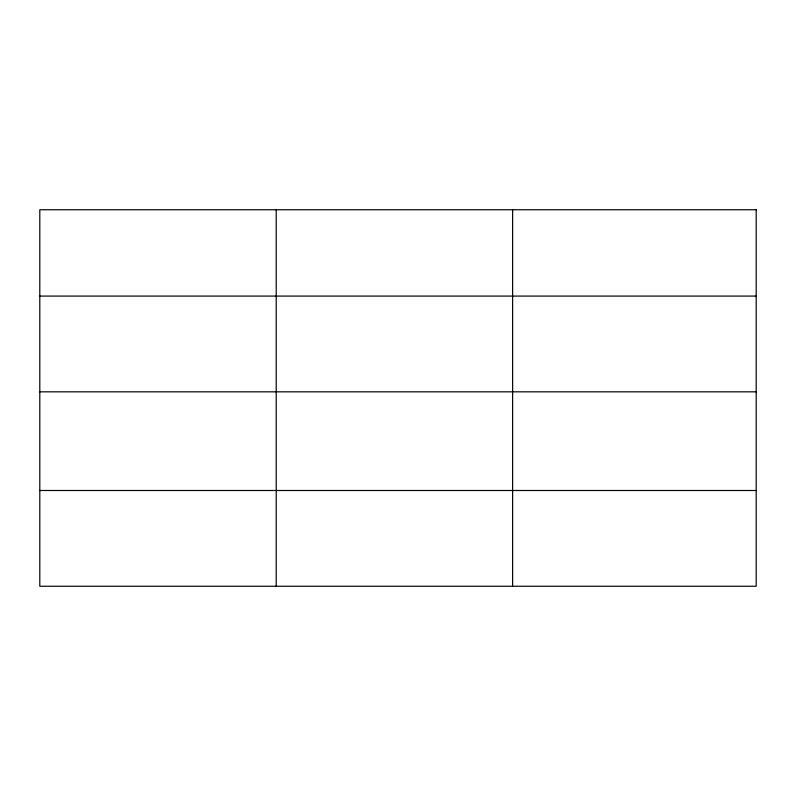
<?xml version="1.0" encoding="UTF-8"?>
<svg xmlns="http://www.w3.org/2000/svg" width="796" height="796" viewBox="0 0 796 796"><rect width="100%" height="100%" fill="white"/><g stroke="black" fill="none" stroke-linecap="round" stroke-linejoin="round"><path stroke-width="1.19" d="M39.8 296.082L756.2 296.082M39.8 391.831L756.2 391.831M39.8 490.495L756.2 490.495M512.624 209.746L512.624 586.254M276.212 209.746L276.212 586.254M756.2 209.746L39.8 209.746L39.8 586.254L756.2 586.254L756.2 209.746"/></g></svg>
